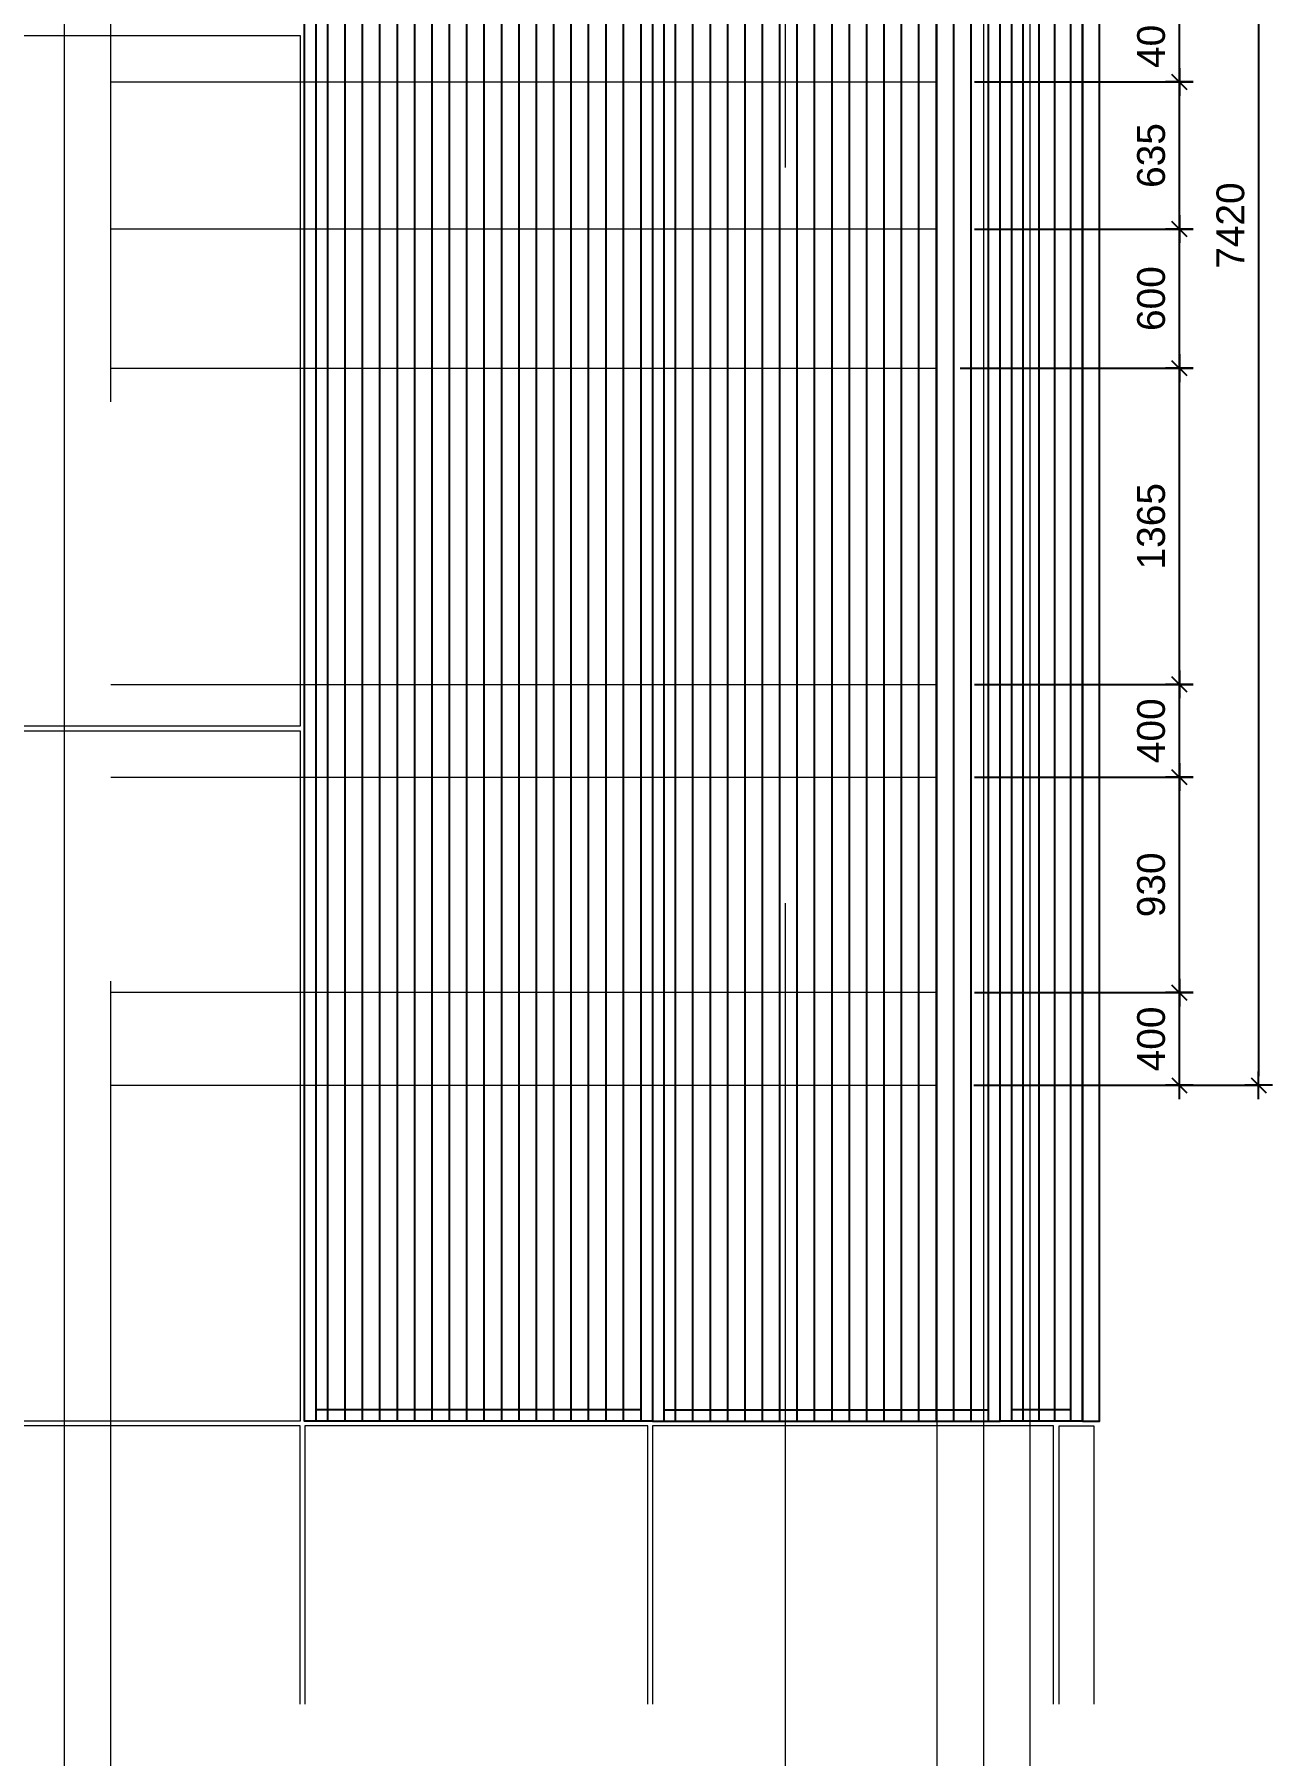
# Model space of a CAD drawing. Header units: millimetres. Extents: x 652937 to 1670132, y 1473552 to 2851037.
# Drawn here: x 663433.97 to 663439.31, y 1524557.7 to 1524565.12 of the extents above; entities that cross this region are included whole.
import ezdxf

# ---------------------------------------------------------------- set-up
doc = ezdxf.new("R2010")
doc.units = ezdxf.units.MM
for name, pattern in [('Grid Line', [22.225, 12.7, -3.175, 3.175, -3.175]), ('HIDDEN', [0.375, 0.25, -0.125]), ('XKITLINE00', [0]), ('XKITLINE02', [4, 2, -2])]:
    doc.linetypes.add(name, pattern=pattern)
doc.layers.get('Defpoints').update_dxf_attribs({"color": 255})
doc.layers.add('000 - 0_HIDE_OBJ_FRAMING_DEF_SUB', color=1, linetype='Continuous', plot=False)
for name, color, linetype, lineweight in [('A-230-M_FLOOR', 2, 'Continuous', 25), ('Part', 2, 'Continuous', 0), ('Vertical Circulation', 7, 'Continuous', 9), ('Z-030-M_GRID', 1, 'Continuous', 9)]:
    doc.layers.add(name, color=color, linetype=linetype, lineweight=lineweight)
doc.layers.add('S-DIM', color=7, linetype='Continuous')
doc.styles.add('Arial', font='arial.ttf')
doc.dimstyles.new('Dim 40 - End', dxfattribs={"dimscale": 0.04, "dimtxt": 3, "dimasz": 1, "dimexe": 0, "dimexo": 2.5, "dimgap": 1.5, "dimtad": 1, "dimdec": 0, "dimlfac": 1000, "dimzin": 1, "dimdsep": 46, "dimtxsty": 'Arial', "dimblk": 'END', "dimcen": 0.09, "dimclrd": 1, "dimclre": 49, "dimclrt": 3, "dimadec": 0, "dimazin": 0, "dimtfac": 1, "dimtdec": 0, "dimtix": 1, "dimtofl": 0, "dimtmove": 2, "dimatfit": 3, "dimfxl": 1, "dimtfill": 1, "dimtfillclr": 256, "dimtolj": 1, "dimtzin": 0, "dimarcsym": 0})

# ---------------------------------------------------------------- blocks, each defined once
blk = doc.blocks.new('GM_Louver Grill Vertical Z1 - Z Profile-20320398-ENT 3 ELE-3 Sheet')
at = {"layer": '000 - 0_HIDE_OBJ_FRAMING_DEF_SUB'}
blk.add_line((-1615910.3, 105550), (-1615910.3, 114870), dxfattribs=at)
blk = doc.blocks.new('E3')
at = {"layer": '000 - 0_HIDE_OBJ_FRAMING_DEF_SUB', "color": 1}
for p, q in [((-1604035.3, 105550), (-1604035.3, 114870)), ((-1602635.3, 114870), (-1602635.3, 105550)), ((-1602535.3, 114870), (-1602535.3, 105550)), ((-1601135.3, 105550), (-1601135.3, 114870)), ((-1601035.3, 105550), (-1601035.3, 114870)), ((-1600781.9, 114870), (-1600781.9, 105550)), ((-1602635.3, 105600), (-1604035.3, 105600)), ((-1602535.3, 105600), (-1601135.3, 105600)), ((-1600781.9, 105600), (-1601035.3, 105600))]:
    blk.add_line(p, q, dxfattribs=at)
for points in [[(-1604085.3, 114870), (-1602585.3, 114870), (-1602585.3, 105550), (-1604085.3, 105550)], [(-1601085.3, 114870), (-1602585.3, 114870), (-1602585.3, 105550), (-1601085.3, 105550)], [(-1601085.3, 114870), (-1600731.9, 114870), (-1600731.9, 105550), (-1601085.3, 105550)], [(-1600656.9, 114870), (-1600729.9, 114870), (-1600729.9, 105550), (-1600656.9, 105550)]]:
    blk.add_lwpolyline(points, close=True, dxfattribs=at)
at = {"layer": '000 - 0_HIDE_OBJ_FRAMING_DEF_SUB'}
for p in [(11925, 0), (12000, 0), (12075, 0), (12150, 0), (12225, 0), (12300, 0), (12375, 0), (12450, 0), (12525, 0), (12600, 0), (12675, 0), (12750, 0), (12825, 0), (12900, 0), (12975, 0), (13050, 0), (13125, 0), (13200, 0), (13425, 0), (13500, 0), (13575, 0), (13650, 0), (13725, 0), (13800, 0), (13875, 0), (13950, 0), (14025, 0), (14100, 0), (14175, 0), (14250, 0), (14325, 0), (14400, 0), (14475, 0), (14550, 0), (14625, 0), (14700, 0), (14925, 0), (14992.8, 0), (15060.6, 0)]:
    blk.add_blockref('GM_Louver Grill Vertical Z1 - Z Profile-20320398-ENT 3 ELE-3 Sheet', p, dxfattribs=at)
blk = doc.blocks.new('END')
at = {"color": 1}
for p, q in [((1.5, 0), (-1.5, 0)), ((0, 1.5), (0, -1.5))]:
    blk.add_line(p, q, dxfattribs=at)
at = {"color": 3}
blk.add_line((-0.8, -0.8), (0.8, 0.8), dxfattribs=at)
blk = doc.blocks.new('*D366')
at = {"layer": 'Defpoints', "color": 0, "transparency": 16777216}
for p in [(663437.9253, 1524560.9881), (663438.9086, 1524560.9881), (663437.9219, 1524560.5881)]:
    blk.add_point(p, dxfattribs=at)
at = {"layer": 'S-DIM', "color": 49, "lineweight": -2, "transparency": 16777216}
for p, q in [((663438.0253, 1524560.9881), (663438.9086, 1524560.9881)), ((663438.0219, 1524560.5881), (663438.9086, 1524560.5881))]:
    blk.add_line(p, q, dxfattribs=at)
at = {"layer": 'S-DIM', "color": 1, "lineweight": -2, "transparency": 16777216}
blk.add_line((663438.9086, 1524560.6281), (663438.9086, 1524560.9481), dxfattribs=at)
at = {"layer": 'S-DIM', "color": 1, "lineweight": -2, "transparency": 16777216, "xscale": 0.04, "yscale": 0.04, "zscale": 0.04}
for p, rotation in [((663438.9086, 1524560.9881), 90), ((663438.9086, 1524560.5881), 270)]:
    blk.add_blockref('END', p, dxfattribs=dict(at, rotation=rotation))
at = {"layer": 'S-DIM', "color": 3, "transparency": 16777216, "insert": (663438.7873, 1524560.7881), "char_height": 0.12, "attachment_point": 5, "rotation": 90, "style": 'Arial', "bg_fill": 3, "box_fill_scale": 1.1, "bg_fill_color": 256, "bg_fill_true_color": 13158600, "bg_fill_transparency": 0}
blk.add_mtext('\\A1;400', dxfattribs=at)
blk = doc.blocks.new('*D367')
at = {"layer": 'Defpoints', "color": 0, "transparency": 16777216}
for p in [(663437.9253, 1524561.9181), (663438.9086, 1524561.9181), (663437.9253, 1524560.9881)]:
    blk.add_point(p, dxfattribs=at)
at = {"layer": 'S-DIM', "color": 49, "lineweight": -2, "transparency": 16777216}
for p, q in [((663438.0253, 1524561.9181), (663438.9086, 1524561.9181)), ((663438.0253, 1524560.9881), (663438.9086, 1524560.9881))]:
    blk.add_line(p, q, dxfattribs=at)
at = {"layer": 'S-DIM', "color": 1, "lineweight": -2, "transparency": 16777216}
blk.add_line((663438.9086, 1524561.0281), (663438.9086, 1524561.8781), dxfattribs=at)
at = {"layer": 'S-DIM', "color": 1, "lineweight": -2, "transparency": 16777216, "xscale": 0.04, "yscale": 0.04, "zscale": 0.04}
for p, rotation in [((663438.9086, 1524561.9181), 90), ((663438.9086, 1524560.9881), 270)]:
    blk.add_blockref('END', p, dxfattribs=dict(at, rotation=rotation))
at = {"layer": 'S-DIM', "color": 3, "transparency": 16777216, "insert": (663438.7873, 1524561.4531), "char_height": 0.12, "attachment_point": 5, "rotation": 90, "style": 'Arial', "bg_fill": 3, "box_fill_scale": 1.1, "bg_fill_color": 256, "bg_fill_true_color": 13158600, "bg_fill_transparency": 0}
blk.add_mtext('\\A1;930', dxfattribs=at)
blk = doc.blocks.new('*D368')
at = {"layer": 'Defpoints', "color": 0, "transparency": 16777216}
for p in [(663437.9253, 1524562.3181), (663438.9086, 1524562.3181), (663437.9253, 1524561.9181)]:
    blk.add_point(p, dxfattribs=at)
at = {"layer": 'S-DIM', "color": 49, "lineweight": -2, "transparency": 16777216}
for p, q in [((663438.0253, 1524562.3181), (663438.9086, 1524562.3181)), ((663438.0253, 1524561.9181), (663438.9086, 1524561.9181))]:
    blk.add_line(p, q, dxfattribs=at)
at = {"layer": 'S-DIM', "color": 1, "lineweight": -2, "transparency": 16777216}
blk.add_line((663438.9086, 1524561.9581), (663438.9086, 1524562.2781), dxfattribs=at)
at = {"layer": 'S-DIM', "color": 1, "lineweight": -2, "transparency": 16777216, "xscale": 0.04, "yscale": 0.04, "zscale": 0.04}
for p, rotation in [((663438.9086, 1524562.3181), 90), ((663438.9086, 1524561.9181), 270)]:
    blk.add_blockref('END', p, dxfattribs=dict(at, rotation=rotation))
at = {"layer": 'S-DIM', "color": 3, "transparency": 16777216, "insert": (663438.7873, 1524562.1181), "char_height": 0.12, "attachment_point": 5, "rotation": 90, "style": 'Arial', "bg_fill": 3, "box_fill_scale": 1.1, "bg_fill_color": 256, "bg_fill_true_color": 13158600, "bg_fill_transparency": 0}
blk.add_mtext('\\A1;400', dxfattribs=at)
blk = doc.blocks.new('*D369')
at = {"layer": 'Defpoints', "color": 0, "transparency": 16777216}
for p in [(663437.8637, 1524563.6831), (663438.9086, 1524563.6831), (663437.9253, 1524562.3181)]:
    blk.add_point(p, dxfattribs=at)
at = {"layer": 'S-DIM', "color": 49, "lineweight": -2, "transparency": 16777216}
for p, q in [((663437.9637, 1524563.6831), (663438.9086, 1524563.6831)), ((663438.0253, 1524562.3181), (663438.9086, 1524562.3181))]:
    blk.add_line(p, q, dxfattribs=at)
at = {"layer": 'S-DIM', "color": 1, "lineweight": -2, "transparency": 16777216}
blk.add_line((663438.9086, 1524562.3581), (663438.9086, 1524563.6431), dxfattribs=at)
at = {"layer": 'S-DIM', "color": 1, "lineweight": -2, "transparency": 16777216, "xscale": 0.04, "yscale": 0.04, "zscale": 0.04}
for p, rotation in [((663438.9086, 1524563.6831), 90), ((663438.9086, 1524562.3181), 270)]:
    blk.add_blockref('END', p, dxfattribs=dict(at, rotation=rotation))
at = {"layer": 'S-DIM', "color": 3, "transparency": 16777216, "insert": (663438.7873, 1524563.0006), "char_height": 0.12, "attachment_point": 5, "rotation": 90, "style": 'Arial', "bg_fill": 3, "box_fill_scale": 1.1, "bg_fill_color": 256, "bg_fill_true_color": 13158600, "bg_fill_transparency": 0}
blk.add_mtext('\\A1;1365', dxfattribs=at)
blk = doc.blocks.new('*D370')
at = {"layer": 'Defpoints', "color": 0, "transparency": 16777216}
for p in [(663437.9253, 1524564.2831), (663438.9086, 1524564.2831), (663437.9253, 1524563.6831)]:
    blk.add_point(p, dxfattribs=at)
at = {"layer": 'S-DIM', "color": 49, "lineweight": -2, "transparency": 16777216}
for p, q in [((663438.0253, 1524564.2831), (663438.9086, 1524564.2831)), ((663438.0253, 1524563.6831), (663438.9086, 1524563.6831))]:
    blk.add_line(p, q, dxfattribs=at)
at = {"layer": 'S-DIM', "color": 1, "lineweight": -2, "transparency": 16777216}
blk.add_line((663438.9086, 1524563.7231), (663438.9086, 1524564.2431), dxfattribs=at)
at = {"layer": 'S-DIM', "color": 1, "lineweight": -2, "transparency": 16777216, "xscale": 0.04, "yscale": 0.04, "zscale": 0.04}
for p, rotation in [((663438.9086, 1524564.2831), 90), ((663438.9086, 1524563.6831), 270)]:
    blk.add_blockref('END', p, dxfattribs=dict(at, rotation=rotation))
at = {"layer": 'S-DIM', "color": 3, "transparency": 16777216, "insert": (663438.7873, 1524563.9831), "char_height": 0.12, "attachment_point": 5, "rotation": 90, "style": 'Arial', "bg_fill": 3, "box_fill_scale": 1.1, "bg_fill_color": 256, "bg_fill_true_color": 13158600, "bg_fill_transparency": 0}
blk.add_mtext('\\A1;600', dxfattribs=at)
blk = doc.blocks.new('*D371')
at = {"layer": 'Defpoints', "color": 0, "transparency": 16777216}
for p in [(663437.9253, 1524564.9181), (663438.9086, 1524564.9181), (663437.9253, 1524564.2831)]:
    blk.add_point(p, dxfattribs=at)
at = {"layer": 'S-DIM', "color": 49, "lineweight": -2, "transparency": 16777216}
for p, q in [((663438.0253, 1524564.9181), (663438.9086, 1524564.9181)), ((663438.0253, 1524564.2831), (663438.9086, 1524564.2831))]:
    blk.add_line(p, q, dxfattribs=at)
at = {"layer": 'S-DIM', "color": 1, "lineweight": -2, "transparency": 16777216}
blk.add_line((663438.9086, 1524564.3231), (663438.9086, 1524564.8781), dxfattribs=at)
at = {"layer": 'S-DIM', "color": 1, "lineweight": -2, "transparency": 16777216, "xscale": 0.04, "yscale": 0.04, "zscale": 0.04}
for p, rotation in [((663438.9086, 1524564.9181), 90), ((663438.9086, 1524564.2831), 270)]:
    blk.add_blockref('END', p, dxfattribs=dict(at, rotation=rotation))
at = {"layer": 'S-DIM', "color": 3, "transparency": 16777216, "insert": (663438.7873, 1524564.6006), "char_height": 0.12, "attachment_point": 5, "rotation": 90, "style": 'Arial', "bg_fill": 3, "box_fill_scale": 1.1, "bg_fill_color": 256, "bg_fill_true_color": 13158600, "bg_fill_transparency": 0}
blk.add_mtext('\\A1;635', dxfattribs=at)
blk = doc.blocks.new('*D372')
at = {"layer": 'Defpoints', "color": 0, "transparency": 16777216}
for p in [(663437.9253, 1524565.3181), (663438.9086, 1524565.3181), (663437.9253, 1524564.9181)]:
    blk.add_point(p, dxfattribs=at)
at = {"layer": 'S-DIM', "color": 49, "lineweight": -2, "transparency": 16777216}
for p, q in [((663438.0253, 1524565.3181), (663438.9086, 1524565.3181)), ((663438.0253, 1524564.9181), (663438.9086, 1524564.9181))]:
    blk.add_line(p, q, dxfattribs=at)
at = {"layer": 'S-DIM', "color": 1, "lineweight": -2, "transparency": 16777216}
blk.add_line((663438.9086, 1524564.9581), (663438.9086, 1524565.2781), dxfattribs=at)
at = {"layer": 'S-DIM', "color": 1, "lineweight": -2, "transparency": 16777216, "xscale": 0.04, "yscale": 0.04, "zscale": 0.04}
for p, rotation in [((663438.9086, 1524565.3181), 90), ((663438.9086, 1524564.9181), 270)]:
    blk.add_blockref('END', p, dxfattribs=dict(at, rotation=rotation))
at = {"layer": 'S-DIM', "color": 3, "transparency": 16777216, "insert": (663438.7873, 1524565.1181), "char_height": 0.12, "attachment_point": 5, "rotation": 90, "style": 'Arial', "bg_fill": 3, "box_fill_scale": 1.1, "bg_fill_color": 256, "bg_fill_true_color": 13158600, "bg_fill_transparency": 0}
blk.add_mtext('\\A1;400', dxfattribs=at)
blk = doc.blocks.new('*D376')
at = {"layer": 'Defpoints', "color": 0, "transparency": 16777216}
for p in [(663438.6054, 1524568.0081), (663438.6054, 1524560.5881), (663439.2507, 1524560.5881)]:
    blk.add_point(p, dxfattribs=at)
at = {"layer": 'S-DIM', "color": 49, "lineweight": -2, "transparency": 16777216}
for p, q in [((663438.7054, 1524568.0081), (663439.2507, 1524568.0081)), ((663438.7054, 1524560.5881), (663439.2507, 1524560.5881))]:
    blk.add_line(p, q, dxfattribs=at)
at = {"layer": 'S-DIM', "color": 1, "lineweight": -2, "transparency": 16777216}
blk.add_line((663439.2507, 1524567.9681), (663439.2507, 1524560.6281), dxfattribs=at)
at = {"layer": 'S-DIM', "color": 1, "lineweight": -2, "transparency": 16777216, "xscale": 0.04, "yscale": 0.04, "zscale": 0.04}
for p, rotation in [((663439.2507, 1524568.0081), 90), ((663439.2507, 1524560.5881), 270)]:
    blk.add_blockref('END', p, dxfattribs=dict(at, rotation=rotation))
at = {"layer": 'S-DIM', "color": 3, "transparency": 16777216, "insert": (663439.1294, 1524564.2981), "char_height": 0.12, "attachment_point": 5, "rotation": 90, "style": 'Arial', "bg_fill": 3, "box_fill_scale": 1.1, "bg_fill_color": 256, "bg_fill_true_color": 13158600, "bg_fill_transparency": 0}
blk.add_mtext('\\A1;7420', dxfattribs=at)
blk = doc.blocks.new('13')
at = {"layer": 'Part', "color": 251, "linetype": 'XKITLINE02', "lineweight": 0, "ltscale": 0.5}
blk.add_line((663436.6357, 1524508.9992), (663436.6357, 1524508.9992), dxfattribs=at)
blk.add_line((663436.6357, 1524508.9992), (663436.6357, 1524508.9992), dxfattribs=at)
at = {"layer": 'Part', "color": 253, "linetype": 'XKITLINE00', "lineweight": 0}
for points in [[(663435.1157, 1524512.0192), (663435.1157, 1524512.0192), (663433.6357, 1524512.0192), (663433.6357, 1524514.9992), (663433.6357, 1524514.9992), (663435.1157, 1524514.9992)], [(663433.6357, 1524509.0192), (663433.6357, 1524511.9992), (663433.6357, 1524511.9992), (663433.6357, 1524511.9992), (663435.1157, 1524511.9992), (663435.1157, 1524509.0192)]]:
    blk.add_lwpolyline(points, close=True, dxfattribs=at)
for points in [[(663435.1157, 1524507.798), (663435.1157, 1524508.9992), (663433.6357, 1524508.9992), (663433.6357, 1524507.798)], [(663436.6157, 1524507.798), (663436.6157, 1524508.9992), (663435.1357, 1524508.9992), (663435.1357, 1524507.798)], [(663438.3657, 1524507.798), (663438.3657, 1524508.9992), (663436.6357, 1524508.9992), (663436.6357, 1524507.798)], [(663438.3897, 1524507.798), (663438.3897, 1524508.9992), (663438.5397, 1524508.9992), (663438.5397, 1524507.798)]]:
    blk.add_lwpolyline(points, dxfattribs=at)

msp = doc.modelspace()

# ---------------------------------------------------------------- linework, layer by layer
at = {"layer": 'A-230-M_FLOOR', "color": 4, "lineweight": 9}
msp.add_lwpolyline([(663437.8637, 1524556.0381), (663437.8637, 1524568.0081), (663438.2637, 1524568.0081), (663438.2637, 1524556.0381)], dxfattribs=at)
at = {"layer": 'Part', "color": 2, "linetype": 'HIDDEN', "lineweight": 0, "ltscale": 20}
for points in [[(663434.2997, 1524556.0381), (663434.2997, 1524568.0081), (663433.8997, 1524568.0081), (663433.8997, 1524556.0381)], [(663435.1354, 1524564.2831), (663434.2997, 1524564.2831)], [(663434.2997, 1524563.6831), (663435.1354, 1524563.6831)], [(663435.1354, 1524560.9881), (663434.2997, 1524560.9881)], [(663434.2997, 1524560.5881), (663435.1354, 1524560.5881)]]:
    msp.add_lwpolyline(points, dxfattribs=at)
at = {"layer": 'Part', "color": 1, "linetype": 'HIDDEN', "lineweight": 0, "ltscale": 20}
for points in [[(663434.2997, 1524564.9181), (663435.1354, 1524564.9181)], [(663434.2997, 1524562.3181), (663435.1354, 1524562.3181)], [(663434.2997, 1524561.9181), (663435.1354, 1524561.9181)]]:
    msp.add_lwpolyline(points, dxfattribs=at)
at = {"layer": 'Part', "color": 1, "linetype": 'XKITLINE00', "lineweight": 0}
msp.add_lwpolyline([(663435.1354, 1524564.9181), (663437.8637, 1524564.9181)], dxfattribs=at)
at = {"layer": 'Part', "color": 2, "lineweight": 0, "ltscale": 20}
for points in [[(663437.8637, 1524564.2831), (663435.1354, 1524564.2831)], [(663435.1354, 1524563.6831), (663437.8637, 1524563.6831)], [(663437.8637, 1524560.9881), (663435.1354, 1524560.9881)], [(663435.1354, 1524560.5881), (663437.8637, 1524560.5881)]]:
    msp.add_lwpolyline(points, dxfattribs=at)
at = {"layer": 'Part', "color": 1, "lineweight": 0, "ltscale": 20}
for points in [[(663435.1354, 1524562.3181), (663437.8637, 1524562.3181)], [(663435.1354, 1524561.9181), (663437.8637, 1524561.9181)]]:
    msp.add_lwpolyline(points, dxfattribs=at)
at = {"layer": 'Z-030-M_GRID', "linetype": 'Grid Line'}
msp.add_line((663437.2097, 1524548.6739), (663437.2097, 1524570.3311), dxfattribs=at)
at = {"layer": 'Z-030-M_GRID', "color": 251, "linetype": 'Grid Line'}
for p, q in [((663438.0647, 1524554.9261), (663438.0647, 1524569.4118)), ((663434.0997, 1524554.9261), (663434.0997, 1524569.1245))]:
    msp.add_line(p, q, dxfattribs=at)

# ---------------------------------------------------------------- block references
at = {"xscale": 0.001, "yscale": 0.001, "zscale": 0.001}
msp.add_blockref('E3', (665039.2207, 1524453.5881), dxfattribs=at)

# ---------------------------------------------------------------- next in the draw order: dimensions: what is measured, and where the dimension line sits
at = {"layer": 'S-DIM', "color": 4}
dim = msp.add_linear_dim(base=(663438.9086, 1524560.9881), p1=(663437.9219, 1524560.5881), p2=(663437.9253, 1524560.9881), angle=90, dimstyle='Dim 40 - End', dxfattribs=at)
dim.commit()
dim.dimension.update_dxf_attribs({"geometry": '*D366', "text_midpoint": (663438.7873, 1524560.7881)})

# ---------------------------------------------------------------- next in the draw order: dimensions: what is measured, and where the dimension line sits
dim = msp.add_linear_dim(base=(663438.9086, 1524561.9181), p1=(663437.9253, 1524560.9881), p2=(663437.9253, 1524561.9181), angle=90, dimstyle='Dim 40 - End', dxfattribs=at)
dim.commit()
dim.dimension.update_dxf_attribs({"geometry": '*D367', "text_midpoint": (663438.7873, 1524561.4531)})

# ---------------------------------------------------------------- next in the draw order: dimensions: what is measured, and where the dimension line sits
dim = msp.add_linear_dim(base=(663438.9086, 1524562.3181), p1=(663437.9253, 1524561.9181), p2=(663437.9253, 1524562.3181), angle=90, dimstyle='Dim 40 - End', dxfattribs=at)
dim.commit()
dim.dimension.update_dxf_attribs({"geometry": '*D368', "text_midpoint": (663438.7873, 1524562.1181)})

# ---------------------------------------------------------------- next in the draw order: dimensions: what is measured, and where the dimension line sits
dim = msp.add_linear_dim(base=(663438.9086, 1524563.6831), p1=(663437.9253, 1524562.3181), p2=(663437.8637, 1524563.6831), angle=90, dimstyle='Dim 40 - End', dxfattribs=at)
dim.commit()
dim.dimension.update_dxf_attribs({"geometry": '*D369', "text_midpoint": (663438.7873, 1524563.0006)})

# ---------------------------------------------------------------- next in the draw order: dimensions: what is measured, and where the dimension line sits
dim = msp.add_linear_dim(base=(663438.9086, 1524564.2831), p1=(663437.9253, 1524563.6831), p2=(663437.9253, 1524564.2831), angle=90, dimstyle='Dim 40 - End', dxfattribs=at)
dim.commit()
dim.dimension.update_dxf_attribs({"geometry": '*D370', "text_midpoint": (663438.7873, 1524563.9831)})

# ---------------------------------------------------------------- next in the draw order: dimensions: what is measured, and where the dimension line sits
dim = msp.add_linear_dim(base=(663438.9086, 1524564.9181), p1=(663437.9253, 1524564.2831), p2=(663437.9253, 1524564.9181), angle=90, dimstyle='Dim 40 - End', dxfattribs=at)
dim.commit()
dim.dimension.update_dxf_attribs({"geometry": '*D371', "text_midpoint": (663438.7873, 1524564.6006)})

# ---------------------------------------------------------------- next in the draw order: dimensions: what is measured, and where the dimension line sits
dim = msp.add_linear_dim(base=(663438.9086, 1524565.3181), p1=(663437.9253, 1524564.9181), p2=(663437.9253, 1524565.3181), angle=90, dimstyle='Dim 40 - End', dxfattribs=at)
dim.commit()
dim.dimension.update_dxf_attribs({"geometry": '*D372', "text_midpoint": (663438.7873, 1524565.1181)})

# ---------------------------------------------------------------- next in the draw order: block references
at = {"layer": 'Vertical Circulation', "color": 4}
msp.add_blockref('13', (0, 50.119), dxfattribs=at)

# ---------------------------------------------------------------- next in the draw order: dimensions: what is measured, and where the dimension line sits
at = {"layer": 'S-DIM', "color": 4}
dim = msp.add_linear_dim(base=(663439.2507, 1524560.5881), p1=(663438.6054, 1524568.0081), p2=(663438.6054, 1524560.5881), angle=90, dimstyle='Dim 40 - End', dxfattribs=at)
dim.commit()
dim.dimension.update_dxf_attribs({"geometry": '*D376', "text_midpoint": (663439.1294, 1524564.2981)})

doc.saveas('drawing.dxf')
